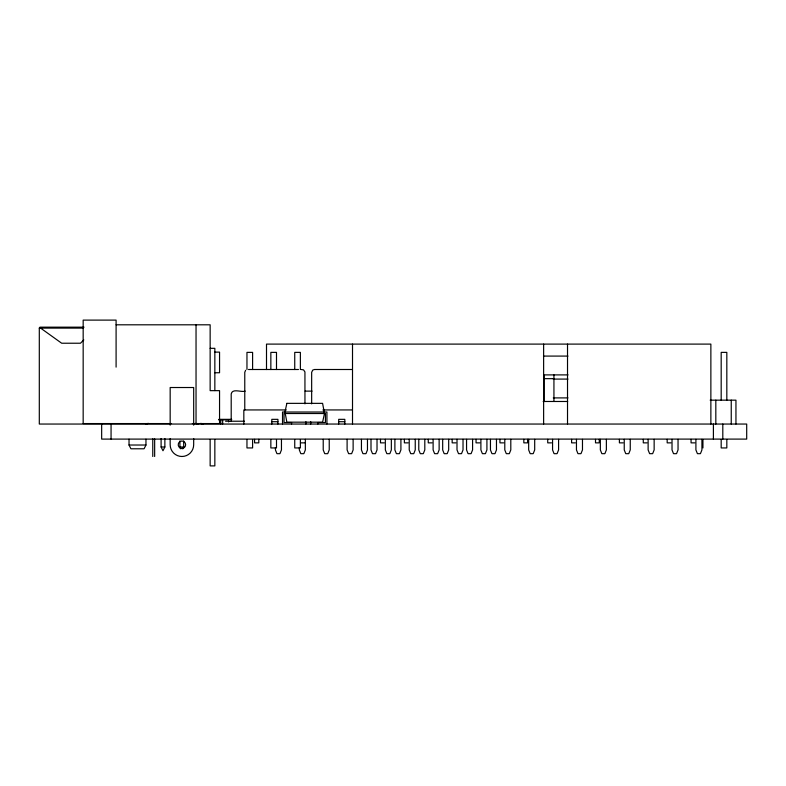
<?xml version="1.0" encoding="UTF-8"?>
<svg xmlns="http://www.w3.org/2000/svg" width="786" height="786" viewBox="0 0 786 786"><rect width="100%" height="100%" fill="white"/><g stroke="black" fill="none" stroke-linecap="round" stroke-linejoin="round"><path stroke-width="1.18" d="M101.659 424.047L101.659 439.099L746.7 439.099L746.7 424.047L39.3 424.047L39.3 328.106L39.88 327.241A1.818 1.287 90 0 1 40.243 327.173L84.043 327.173M145.96 439.197L145.96 445.023L144.084 448.786L130.908 448.786L129.032 445.023L129.032 439.197M164.864 438.539L164.864 446.998L162.987 450.761L161.101 446.998L161.101 438.539M182.735 448.875L183.678 446.998L183.678 440.956M245.596 370.324L244.77 372.318L244.77 409.938M83.807 339.906L80.486 343.227L61.672 343.227L40.607 328.106M116.092 324.805L210.147 324.805L210.147 390.652L219.549 390.652L219.549 423.566L192.354 423.566M39.3 328.106L83.513 328.106M210.147 348.326L214.843 348.326L214.843 390.583M214.843 352.118L219.549 352.118L219.549 372.751L214.843 372.751M543.46 356.087L567.983 356.087M248.514 369.499L298.484 369.499M301.215 369.499L303.553 369.872L304.939 371.945L304.958 403.876M352.108 369.499L314.479 369.499L312.759 370.078L311.659 372.318L311.659 403.876M568.042 374.893L544.148 374.893L544.148 401.479M544.148 378.656L553.933 378.656M553.265 379.088L567.983 379.088M245.183 391.123C241.42 392.627 232.43 387.95 231.202 393.953L231.202 421.227M305.165 391.123L312.062 391.123M553.265 397.903L567.983 397.903M710.18 400.162L735.951 400.162L735.951 424.047M543.175 401.479L567.679 401.479M286.281 409.938L243.827 409.938L243.827 424.047M322.889 409.938L352.108 409.938M218.813 419.341L231.752 419.341M218.528 419.812L228.638 419.812L228.638 421.935M225.562 421.227L244.446 421.227M271.809 421.699L277.92 421.699M338.697 421.699L344.818 421.699M171.495 423.566L83.169 423.566L83.169 320.108L116.092 320.108L116.092 367.131M300.478 442.862L304.713 442.862M384.256 442.862L380.493 442.862L380.493 439.335M408.14 442.862L404.377 442.862L404.377 439.335M432.035 442.862L428.272 442.862L428.272 439.335M455.919 442.862L452.166 442.862L452.166 439.335M479.814 442.862L476.051 442.862L476.051 439.335M503.708 442.862L499.945 442.862L499.945 439.335M551.487 442.862L547.724 442.862L547.724 439.335M575.372 442.862L571.609 442.862L571.609 439.335M623.16 442.862L619.397 442.862L619.397 439.335M647.045 442.862L643.282 442.862L643.282 439.335M670.939 442.862L667.176 442.862L667.176 439.335M694.824 442.862L691.061 442.862L691.061 439.335M129.032 445.023L145.96 445.023M161.101 446.998L164.864 446.998M179.915 440.956L179.915 446.998L183.678 446.998M179.915 446.998L180.859 448.875M731.245 400.162L731.245 424.047M726.824 400.162L726.824 352.374L721.184 352.374L721.184 400.162M726.824 439.58L726.824 447.941L721.184 447.941L721.184 439.58M722.806 424.047L722.806 439.099M715.82 400.162L715.82 424.047M713.403 424.047L713.403 439.099M710.868 424.047L710.868 344.101L266.503 344.101L266.503 369.538M702.939 439.58L702.939 447.941M701.927 439.335L701.927 449.916L700.424 453.679L697.418 453.679L695.905 449.916L695.905 439.335M678.043 439.335L678.043 449.916L676.53 453.679L673.523 453.679L672.02 449.916L672.02 439.335M654.149 439.335L654.149 449.916L652.645 453.679L649.629 453.679L648.126 449.916L648.126 439.335M630.254 439.335L630.254 449.916L628.751 453.679L625.744 453.679L624.241 449.916L624.241 439.335M606.37 439.335L606.37 449.916L604.866 453.679L601.85 453.679L600.347 449.916L600.347 439.335M599.266 439.335L599.266 442.862L595.503 442.862L595.503 439.335M582.475 439.335L582.475 449.916L580.972 453.679L577.965 453.679L576.462 449.916L576.462 439.335M567.521 344.101L567.521 424.047M558.591 439.335L558.591 449.916L557.077 453.679L554.071 453.679L552.568 449.916L552.568 439.335M553.933 374.893L553.933 401.479M543.627 344.101L543.627 424.047M534.696 439.335L534.696 449.916L533.193 453.679L530.186 453.679L528.673 449.916L528.673 439.335M527.593 439.335L527.593 442.862L523.83 442.862L523.83 439.335M510.802 439.335L510.802 449.916L509.299 453.679L506.292 453.679L504.789 449.916L504.789 439.335M496.467 439.335L496.467 449.916L494.964 453.679L491.957 453.679L490.454 449.916L490.454 439.335M486.917 439.335L486.917 449.916L485.414 453.679L482.398 453.679L480.894 449.916L480.894 439.335M472.583 439.335L472.583 449.916L471.079 453.679L468.063 453.679L466.56 449.916L466.56 439.335M463.023 439.335L463.023 449.916L461.52 453.679L458.513 453.679L457.01 449.916L457.01 439.335M448.688 439.335L448.688 449.916L447.185 453.679L444.178 453.679L442.675 449.916L442.675 439.335M439.138 439.335L439.138 449.916L437.625 453.679L434.619 453.679L433.115 449.916L433.115 439.335M424.804 439.335L424.804 449.916L423.3 453.679L420.284 453.679L418.781 449.916L418.781 439.335M415.244 439.335L415.244 449.916L413.741 453.679L410.734 453.679L409.221 449.916L409.221 439.335M400.909 439.335L400.909 449.916L399.406 453.679L396.399 453.679L394.886 449.916L394.886 439.335M391.349 439.335L391.349 449.916L389.846 453.679L386.84 453.679L385.337 449.916L385.337 439.335M377.025 439.335L377.025 449.916L375.512 453.679L372.505 453.679L371.002 449.916L371.002 439.335M367.465 439.335L367.465 449.916L365.962 453.679L362.945 453.679L361.442 449.916L361.442 439.335M353.13 439.335L353.13 449.916L351.627 453.679L348.611 453.679L347.107 449.916L347.107 439.335M352.511 344.101L352.511 424.047M344.818 424.047L344.818 419.341L338.697 419.341L338.697 424.047M329.236 439.335L329.236 449.916L327.733 453.679L324.726 453.679L323.223 449.916L323.223 439.335M326.927 424.047L326.927 412.011L282.528 412.011L282.528 424.047M317.898 424.047L317.898 422.544L325.424 422.544L325.424 413.515L284.031 413.515L284.031 422.544L291.557 422.544L291.557 424.047M310.716 421.699L310.716 424.047M305.901 421.699L305.901 424.047M305.351 439.335L305.351 449.916L303.848 453.679L300.832 453.679L299.328 449.916L299.328 447.558M300.38 369.528L300.38 352.374L294.74 352.374L294.74 369.528M300.38 439.58L300.38 447.941L294.74 447.941L294.74 439.58M281.457 439.335L281.457 449.916L279.954 453.679L276.947 453.679L275.434 449.916L275.434 447.558M277.92 424.047L277.92 419.341L271.809 419.341L271.809 424.047M276.495 369.528L276.495 352.374L270.846 352.374L270.846 369.528M276.495 439.58L276.495 447.941L270.846 447.941L270.846 439.58M258.81 439.335L258.81 442.862L254.576 442.862L254.576 439.335M252.601 369.528L252.601 352.374L246.961 352.374L246.961 369.528M252.601 439.58L252.601 447.941L246.961 447.941L246.961 439.58M222.664 419.812L222.664 424.047M220.778 419.812L220.778 424.047M214.843 439.541L214.843 465.892L210.147 465.892L210.147 439.521M196.038 324.805L196.038 423.566M193.68 425.157L193.68 387.518L170.169 387.518L170.169 425.157M193.68 438.598L193.68 444.729A11.761 11.761 0 0 1 181.93 456.489A11.761 11.761 0 0 1 170.169 444.729L170.169 438.598M154.655 438.853L154.655 456.489M152.769 438.853L152.769 456.489M111.062 424.047L111.062 439.099M148.151 423.3A3.891 3.891 0 0 1 145.862 424.047M203.191 424.047A3.891 3.891 0 0 1 200.902 423.3M198.033 424.047A4.274 4.274 0 0 1 195.832 423.359M286.861 403.356L284.974 412.011L286.861 422.17L322.594 422.17L324.48 413.515L322.594 403.356L286.861 403.356M180.082 447.932A3.694 3.694 0 0 0 185.624 444.729A3.694 3.694 0 0 0 180.082 441.526A3.694 3.694 0 0 0 180.082 447.932"/></g></svg>
